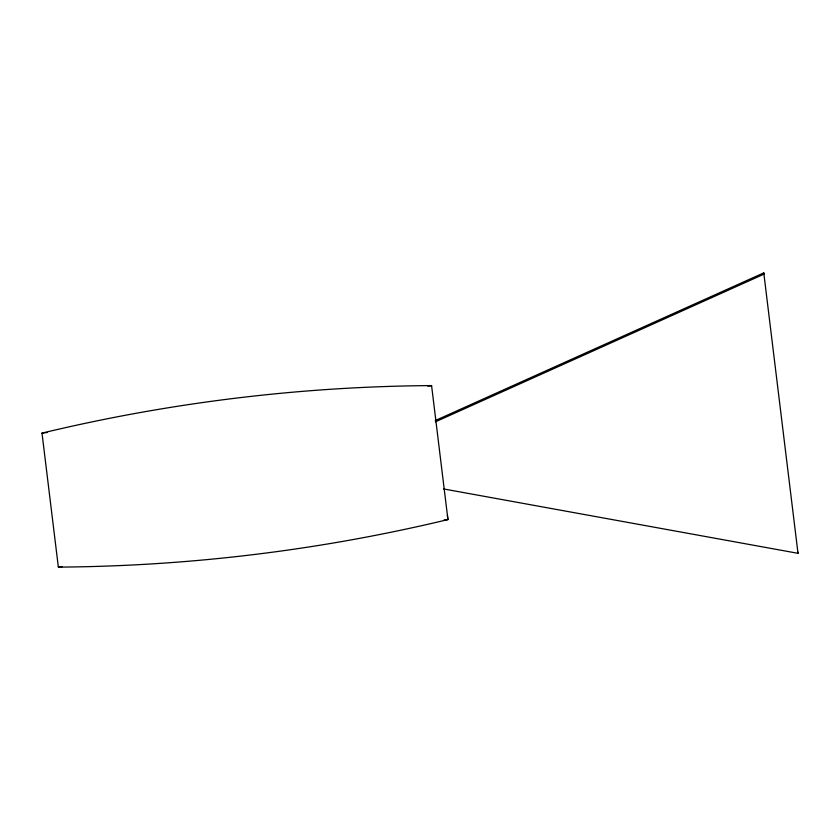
<?xml version="1.0" encoding="UTF-8"?>
<svg xmlns="http://www.w3.org/2000/svg" width="840" height="840" viewBox="0 0 840 840"><rect width="100%" height="100%" fill="white"/><g stroke="black" fill="none" stroke-linecap="round" stroke-linejoin="round"><path stroke-width="1.26" d="M435.236 420.588L763.78 272.885L798 553.319L443.583 488.943M435.393 421.848L763.938 274.155L763.78 272.885M47.198 432.485L42 433.115L58.349 567.115C189.452 566.181 320.45 550.2 447.93 519.582L447.416 515.33M427.686 386.054L431.613 385.896M62.244 566.643L58.307 566.79M444.034 520.055L447.93 519.582L431.582 385.581C300.468 386.505 169.481 402.497 42 433.115L42.042 433.44M797.843 552.048L798 553.319"/></g></svg>
